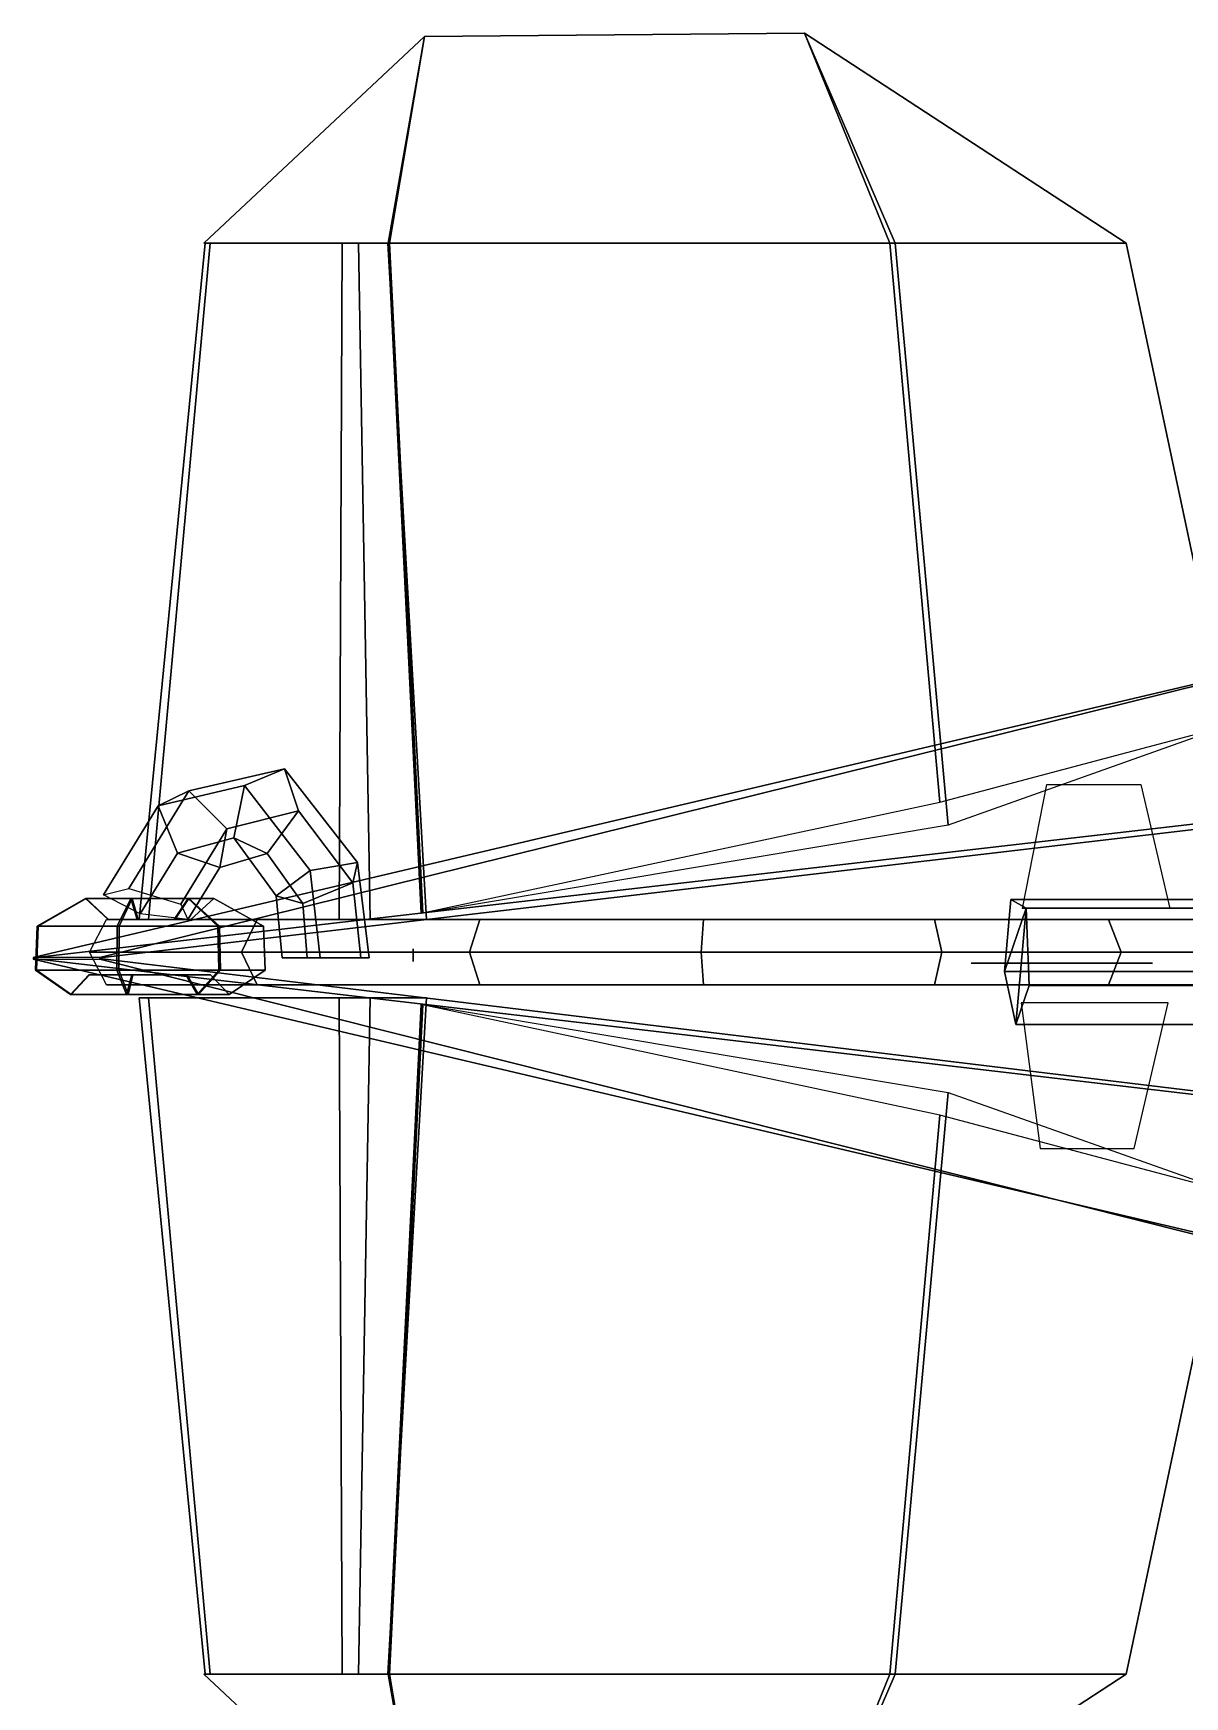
# Model space of a CAD drawing. Header units: metres. Extents: x -57 to 23, y -54 to 49.
# Drawn here: x -57.22 to -29.6, y -19.44 to 20.47 of the extents above; entities that cross this region are included whole.
import ezdxf

# ---------------------------------------------------------------- set-up
doc = ezdxf.new("R2010")
doc.units = ezdxf.units.M

msp = doc.modelspace()

# ---------------------------------------------------------------- linework, layer by layer
at = {"layer": 'Bomb3A1', "color": 20}
msp.add_3dface([(-33.904011, -1.840618, 14.500715), (-34.723389, -1.840618, 10.381417), (-32.467579, -1.840618, 9.932711), (-30.373184, -1.840618, 13.798392)], dxfattribs=at)
at = {"layer": 'Bomb3A2', "color": 21}
msp.add_3dface([(-33.52684, -2.794531, 16.396872), (-33.071621, -6.286704, 18.685431), (-30.815813, -6.286704, 18.236725), (-29.996016, -2.794531, 15.694548)], dxfattribs=at)
at = {"layer": 'Bomb3A3', "color": 17}
msp.add_3dface([(-33.491383, -0.525544, 16.57515), (-32.911995, 2.444306, 19.487934), (-30.656187, 2.444306, 19.039227), (-29.960554, -0.525544, 15.872826)], dxfattribs=at)
at = {"layer": 'Bomb3Q', "color": 18}
for points in [[(-28.377285, -0.312398, 14.093373), (-33.771606, -0.312398, 15.166368), (-33.923519, -2.040618, 14.402637), (-28.5292, -2.040618, 13.329642)], [(-33.404003, -0.51893, 17.014429), (-33.923519, -2.040618, 14.402637), (-33.771606, -0.312398, 15.166368)], [(-28.009684, -0.51893, 15.941435), (-33.404003, -0.51893, 17.014429), (-33.771606, -0.312398, 15.166368), (-28.377285, -0.312398, 14.093373)], [(-33.404003, -0.51893, 17.014429), (-33.649807, -3.315249, 15.778687), (-33.923519, -2.040618, 14.402637)], [(-33.404003, -0.51893, 17.014429), (-33.328728, -2.374795, 17.39286), (-33.649807, -3.315249, 15.778687)], [(-27.93441, -2.374795, 16.319866), (-33.328728, -2.374795, 17.39286), (-33.404003, -0.51893, 17.014429), (-28.009684, -0.51893, 15.941435)], [(-28.5292, -2.040618, 13.329642), (-33.923519, -2.040618, 14.402637), (-33.649807, -3.315249, 15.778687), (-28.255489, -3.315249, 14.705691)], [(-28.255489, -3.315249, 14.705691), (-33.649807, -3.315249, 15.778687), (-33.328728, -2.374795, 17.39286), (-27.93441, -2.374795, 16.319866)]]:
    msp.add_3dface(points, dxfattribs=at)
at = {"layer": 'CharnProf', "color": 33}
msp.add_3dface([(-48.10751, -1.800971, 32.393524), (-48.10751, -1.498551, 32.411682), (-48.107506, -1.665482, 32.664497)], dxfattribs=at)
at = {"layer": 'Gouv', "color": 45}
for points in [[(-55.460674, -0.794524, 36.244717), (-51.848934, -0.794524, 46.604267), (-52.223621, -1.576776, 47.214081), (-55.871937, -1.576776, 36.335106)], [(-28.115911, -0.794524, 33.537312), (-51.848934, -0.794524, 46.604267), (-55.460674, -0.794524, 36.244717)], [(-51.848934, -0.794524, 46.604267), (-46.508804, -0.794524, 57.402489), (-46.752453, -1.576776, 58.419804), (-52.223621, -1.576776, 47.214081)], [(-28.115911, -0.794524, 33.537312), (-46.508804, -0.794524, 57.402489), (-51.848934, -0.794524, 46.604267)], [(-46.508804, -0.794524, 57.402489), (-41.146141, -0.794524, 59.248554), (-41.197697, -1.576776, 60.45763), (-46.752453, -1.576776, 58.419804)], [(-28.115911, -0.794524, 33.537312), (-41.146141, -0.794524, 59.248554), (-46.508804, -0.794524, 57.402489)], [(-41.48465, -0.794524, 46.696804), (-36.146137, -0.794524, 50.248554), (-46.146137, -0.794524, 50.248554)], [(-45.146141, -0.794524, 44.248554), (-39.304653, -0.794524, 48.136806), (-41.146141, -0.794524, 54.248554)], [(-38.146137, -0.794524, 44.248554), (-39.984653, -0.794524, 50.256805), (-43.50465, -0.794524, 48.276806)], [(-41.01437, -0.794524, 47.037422), (-42.184654, -0.794524, 50.056805), (-42.889568, -0.794524, 49.180511)], [(-41.01437, -0.794524, 47.037422), (-42.889568, -0.794524, 49.180511), (-42.866291, -0.794524, 48.056122)], [(-41.01437, -0.794524, 47.037422), (-42.866291, -0.794524, 48.056122), (-42.125721, -0.794524, 47.209751)], [(-41.01437, -0.794524, 47.037422), (-41.08139, -0.794524, 50.274975), (-42.184654, -0.794524, 50.056805)], [(-41.146141, -0.794524, 59.248554), (-35.599873, -0.794524, 56.547039), (-35.423611, -1.576776, 57.609123), (-41.197697, -1.576776, 60.45763)], [(-28.115911, -0.794524, 33.537312), (-35.599873, -0.794524, 56.547039), (-41.146141, -0.794524, 59.248554)], [(-41.01437, -0.794524, 47.037422), (-40.096001, -0.794524, 49.732937), (-41.08139, -0.794524, 50.274975)], [(-41.01437, -0.794524, 47.037422), (-40.052258, -0.794524, 47.619774), (-39.689568, -0.794524, 48.684319)], [(-41.01437, -0.794524, 47.037422), (-39.689568, -0.794524, 48.684319), (-40.096001, -0.794524, 49.732937)], [(-35.599873, -0.794524, 56.547039), (-31.431355, -0.794524, 50.445225), (-31.126225, -1.576776, 51.132805), (-35.423611, -1.576776, 57.609123)], [(-28.115911, -0.794524, 33.537312), (-31.431355, -0.794524, 50.445225), (-35.599873, -0.794524, 56.547039)], [(-31.431355, -0.794524, 50.445225), (-28.115911, -0.794524, 33.537312), (-27.704639, -1.576776, 33.537312), (-31.126225, -1.576776, 51.132805)], [(-55.871937, -1.576776, 36.335106), (-52.223621, -1.576776, 47.214081), (-51.848934, -2.359029, 46.604267), (-55.460674, -2.359029, 36.244717)], [(-52.223621, -1.576776, 47.214081), (-46.752453, -1.576776, 58.419804), (-46.508804, -2.359029, 57.402489), (-51.848934, -2.359029, 46.604267)], [(-46.752453, -1.576776, 58.419804), (-41.197697, -1.576776, 60.45763), (-41.146141, -2.359029, 59.248554), (-46.508804, -2.359029, 57.402489)], [(-41.197697, -1.576776, 60.45763), (-35.423611, -1.576776, 57.609123), (-35.599873, -2.359029, 56.547039), (-41.146141, -2.359029, 59.248554)], [(-35.423611, -1.576776, 57.609123), (-31.126225, -1.576776, 51.132805), (-31.431355, -2.359029, 50.445225), (-35.599873, -2.359029, 56.547039)], [(-31.126225, -1.576776, 51.132805), (-27.704639, -1.576776, 33.537312), (-28.115911, -2.359029, 33.537312), (-31.431355, -2.359029, 50.445225)], [(-55.460674, -2.359029, 36.244717), (-51.848934, -2.359029, 46.604267), (-46.508804, -2.359029, 57.402489)], [(-55.460674, -2.359029, 36.244717), (-46.508804, -2.359029, 57.402489), (-41.146141, -2.359029, 59.248554)], [(-55.460674, -2.359029, 36.244717), (-41.146141, -2.359029, 59.248554), (-35.599873, -2.359029, 56.547039)], [(-55.460674, -2.359029, 36.244717), (-35.599873, -2.359029, 56.547039), (-31.431355, -2.359029, 50.445225)], [(-55.460674, -2.359029, 36.244717), (-31.431355, -2.359029, 50.445225), (-28.115911, -2.359029, 33.537312)]]:
    msp.add_3dface(points, dxfattribs=at)
at = {"layer": 'PiedRA', "color": 35}
for points in [[(-51.191833, 2.821123, 26.390095), (-52.152901, 2.424392, 27.184694), (-54.222027, 1.937048, 25.11557), (-53.4884, 2.297135, 24.093525)], [(-50.854027, 1.811795, 25.628773), (-51.191833, 2.821123, 26.390095), (-53.4884, 2.297135, 24.093525), (-52.571968, 1.38104, 23.910841)], [(-49.442535, 0.578495, 28.139389), (-50.579281, 0.385684, 28.758312), (-52.152901, 2.424392, 27.184694), (-51.191833, 2.821123, 26.390095)], [(-49.551674, 0.087959, 26.931122), (-49.442535, 0.578495, 28.139389), (-51.191833, 2.821123, 26.390095), (-50.854027, 1.811795, 25.628773)], [(-52.152901, 2.424392, 27.184694), (-52.409069, 1.169882, 26.914469), (-53.759003, 0.798423, 25.564541), (-54.222027, 1.937048, 25.11557)], [(-50.579281, 0.385684, 28.758312), (-51.390976, -0.224012, 27.932568), (-52.409069, 1.169882, 26.914469), (-52.152901, 2.424392, 27.184694)], [(-53.4884, 2.297135, 24.093525), (-54.222027, 1.937048, 25.11557), (-55.530674, -0.19735, 23.806923), (-54.926922, -0.052391, 22.655006)], [(-52.571968, 1.38104, 23.910841), (-53.4884, 2.297135, 24.093525), (-54.926922, -0.052391, 22.655006), (-53.680065, -0.421179, 22.802736)], [(-54.222027, 1.937048, 25.11557), (-53.759003, 0.798423, 25.564541), (-54.656979, -0.655715, 24.666571), (-55.530674, -0.19735, 23.806923)], [(-51.606323, 0.791273, 25.95286), (-50.854027, 1.811795, 25.628773), (-52.571968, 1.38104, 23.910841), (-52.739208, 0.454788, 24.819983)], [(-50.755886, -0.408018, 26.803303), (-49.551674, 0.087959, 26.931122), (-50.854027, 1.811795, 25.628773), (-51.606323, 0.791273, 25.95286)], [(-52.739208, 0.454788, 24.819983), (-52.571968, 1.38104, 23.910841), (-53.680065, -0.421179, 22.802736), (-53.513245, -0.794049, 24.04595)], [(-53.759003, 0.798423, 25.564541), (-52.739208, 0.454788, 24.819983), (-53.513245, -0.794049, 24.04595), (-54.656979, -0.655715, 24.666571)], [(-52.409069, 1.169882, 26.914469), (-51.606323, 0.791273, 25.95286), (-52.739208, 0.454788, 24.819983), (-53.759003, 0.798423, 25.564541)], [(-51.390976, -0.224012, 27.932568), (-50.755886, -0.408018, 26.803303), (-51.606323, 0.791273, 25.95286), (-52.409069, 1.169882, 26.914469)], [(-49.162708, -1.713943, 28.419203), (-50.333164, -1.713943, 29.004431), (-50.579281, 0.385684, 28.758312), (-49.442535, 0.578495, 28.139389)], [(-49.357601, -1.713943, 27.125195), (-49.162708, -1.713943, 28.419203), (-49.442535, 0.578495, 28.139389), (-49.551674, 0.087959, 26.931122)], [(-50.333164, -1.713943, 29.004431), (-51.251434, -1.713943, 28.072105), (-51.390976, -0.224012, 27.932568), (-50.579281, 0.385684, 28.758312)], [(-50.648506, -1.713943, 26.910679), (-49.357601, -1.713943, 27.125195), (-49.551674, 0.087959, 26.931122), (-50.755886, -0.408018, 26.803303)], [(-51.251434, -1.713943, 28.072105), (-50.648506, -1.713943, 26.910679), (-50.755886, -0.408018, 26.803303), (-51.390976, -0.224012, 27.932568)]]:
    msp.add_3dface(points, dxfattribs=at)
at = {"layer": 'Queue', "color": 41}
for points in [[(-28.056782, 5.130868, 32.155079), (-55.617142, -1.705063, 35.679028), (-57.21714, -1.704586, 30.085316), (-27.396782, 5.313933, 21.381001)], [(-27.396782, 5.313933, 21.381001), (-57.21714, -1.704586, 30.085316), (-57.21714, -1.713943, 29.196037), (-27.396782, 1.723729, 19.628607)], [(-27.876785, 1.543858, 33.374855), (-55.617142, -1.714411, 36.835926), (-55.617142, -1.705063, 35.679028), (-28.056782, 5.130868, 32.155079)], [(-27.396782, 1.723729, 19.628607), (-57.21714, -1.713943, 29.196037), (-57.21714, -1.732053, 29.156342), (-27.396782, -5.225192, 19.550375)], [(-27.876785, -5.090551, 33.453873), (-55.617142, -1.731702, 36.87603), (-55.617142, -1.714411, 36.835926), (-27.876785, 1.543858, 33.374855)], [(-27.396782, -5.225192, 19.550375), (-57.21714, -1.732053, 29.156342), (-57.21714, -1.741265, 30.127033), (-27.396782, -8.759784, 21.463217)], [(-27.396782, -8.759784, 21.463217), (-57.21714, -1.741265, 30.127033), (-55.617142, -1.741059, 35.587749), (-28.056789, -8.680763, 31.97521)], [(-28.056789, -8.680763, 31.97521), (-55.617142, -1.741059, 35.587749), (-55.617142, -1.731702, 36.87603), (-27.876785, -5.090551, 33.453873)]]:
    msp.add_3dface(points, dxfattribs=at)
at = {"layer": 'RoueA', "color": 34}
for points in [[(-57.123672, -0.9505, 24.739023), (-57.101532, -0.9505, 22.266068), (-55.951527, -0.285585, 22.80776), (-55.964085, -0.285585, 24.210337)], [(-55.204041, -0.9505, 26.298212), (-57.123672, -0.9505, 24.739023), (-55.964085, -0.285585, 24.210337), (-54.875336, -0.285585, 25.09465)], [(-57.101532, -0.9505, 22.266068), (-55.154293, -0.9505, 20.741512), (-54.847115, -0.285585, 21.943089), (-55.951527, -0.285585, 22.80776)], [(-55.964085, -0.285585, 24.210337), (-55.951527, -0.285585, 22.80776), (-55.413486, -0.794049, 23.061195), (-55.421566, -0.794049, 23.96298)], [(-54.875336, -0.285585, 25.09465), (-55.964085, -0.285585, 24.210337), (-55.421566, -0.794049, 23.96298), (-54.721542, -0.794049, 24.531559)], [(-55.951527, -0.285585, 22.80776), (-54.847115, -0.285585, 21.943089), (-54.703403, -0.794049, 22.505249), (-55.413486, -0.794049, 23.061195)], [(-52.788151, -0.9505, 25.769512), (-55.204041, -0.9505, 26.298212), (-54.875336, -0.285585, 25.09465), (-53.505127, -0.285585, 24.794786)], [(-55.154293, -0.9505, 20.741512), (-52.748253, -0.9505, 21.313383), (-53.482498, -0.285585, 22.267429), (-54.847115, -0.285585, 21.943089)], [(-53.505127, -0.285585, 24.794786), (-54.875336, -0.285585, 25.09465), (-54.721542, -0.794049, 24.531559), (-53.840569, -0.794049, 24.338758)], [(-54.847115, -0.285585, 21.943089), (-53.482498, -0.285585, 22.267429), (-53.826019, -0.794049, 22.713785), (-54.703403, -0.794049, 22.505249)], [(-52.885265, -0.285585, 23.536556), (-53.505127, -0.285585, 24.794786), (-53.840569, -0.794049, 24.338758), (-53.442017, -0.794049, 23.529776)], [(-53.482498, -0.285585, 22.267429), (-52.885265, -0.285585, 23.536556), (-53.442017, -0.794049, 23.529776), (-53.826019, -0.794049, 22.713785)], [(-51.695225, -0.9505, 23.551048), (-52.788151, -0.9505, 25.769512), (-53.505127, -0.285585, 24.794786), (-52.885265, -0.285585, 23.536556)], [(-52.748253, -0.9505, 21.313383), (-51.695225, -0.9505, 23.551048), (-52.885265, -0.285585, 23.536556), (-53.482498, -0.285585, 22.267429)], [(-57.163654, -2.006541, 24.757252), (-57.141193, -2.006541, 22.247393), (-57.101532, -0.9505, 22.266068), (-57.123672, -0.9505, 24.739023)], [(-55.215374, -2.006541, 26.339714), (-57.163654, -2.006541, 24.757252), (-57.123672, -0.9505, 24.739023), (-55.204041, -0.9505, 26.298212)], [(-57.141193, -2.006541, 22.247393), (-55.164879, -2.006541, 20.700077), (-55.154293, -0.9505, 20.741512), (-57.101532, -0.9505, 22.266068)], [(-52.763432, -2.006541, 25.803125), (-55.215374, -2.006541, 26.339714), (-55.204041, -0.9505, 26.298212), (-52.788151, -0.9505, 25.769512)], [(-55.164879, -2.006541, 20.700077), (-52.722939, -2.006541, 21.280487), (-52.748253, -0.9505, 21.313383), (-55.154293, -0.9505, 20.741512)], [(-51.654175, -2.006541, 23.551546), (-52.763432, -2.006541, 25.803125), (-52.788151, -0.9505, 25.769512), (-51.695225, -0.9505, 23.551048)], [(-52.722939, -2.006541, 21.280487), (-51.654175, -2.006541, 23.551546), (-51.695225, -0.9505, 23.551048), (-52.748253, -0.9505, 21.313383)], [(-56.323956, -2.59323, 24.374409), (-56.308422, -2.59323, 22.63965), (-57.141193, -2.006541, 22.247393), (-57.163654, -2.006541, 24.757252)], [(-54.977348, -2.59323, 25.468168), (-56.323956, -2.59323, 24.374409), (-57.163654, -2.006541, 24.757252), (-55.215374, -2.006541, 26.339714)], [(-56.308422, -2.59323, 22.63965), (-54.942444, -2.59323, 21.570185), (-55.164879, -2.006541, 20.700077), (-57.141193, -2.006541, 22.247393)], [(-55.884113, -2.123879, 24.173872), (-55.872211, -2.123879, 22.845123), (-56.308422, -2.59323, 22.63965), (-56.323956, -2.59323, 24.374409)], [(-54.852661, -2.123879, 25.011644), (-55.884113, -2.123879, 24.173872), (-56.323956, -2.59323, 24.374409), (-54.977348, -2.59323, 25.468168)], [(-55.872211, -2.123879, 22.845123), (-54.825935, -2.123879, 22.025957), (-54.942444, -2.59323, 21.570185), (-56.308422, -2.59323, 22.63965)], [(-54.852661, -2.123879, 25.011644), (-55.872211, -2.123879, 22.845123), (-55.884113, -2.123879, 24.173872)], [(-54.852661, -2.123879, 25.011644), (-54.825935, -2.123879, 22.025957), (-55.872211, -2.123879, 22.845123)], [(-53.282623, -2.59323, 25.09729), (-54.977348, -2.59323, 25.468168), (-55.215374, -2.006541, 26.339714), (-52.763432, -2.006541, 25.803125)], [(-54.942444, -2.59323, 21.570185), (-53.254631, -2.59323, 21.97135), (-52.722939, -2.006541, 21.280487), (-55.164879, -2.006541, 20.700077)], [(-53.554577, -2.123879, 24.727568), (-54.852661, -2.123879, 25.011644), (-54.977348, -2.59323, 25.468168), (-53.282623, -2.59323, 25.09729)], [(-54.825935, -2.123879, 22.025957), (-53.533146, -2.123879, 22.333229), (-53.254631, -2.59323, 21.97135), (-54.942444, -2.59323, 21.570185)], [(-54.852661, -2.123879, 25.011644), (-53.554577, -2.123879, 24.727568), (-52.967331, -2.123879, 23.535557)], [(-54.852661, -2.123879, 25.011644), (-52.967331, -2.123879, 23.535557), (-53.533146, -2.123879, 22.333229)], [(-54.852661, -2.123879, 25.011644), (-53.533146, -2.123879, 22.333229), (-54.825935, -2.123879, 22.025957)], [(-52.967331, -2.123879, 23.535557), (-53.554577, -2.123879, 24.727568), (-53.282623, -2.59323, 25.09729), (-52.515938, -2.59323, 23.541054)], [(-53.533146, -2.123879, 22.333229), (-52.967331, -2.123879, 23.535557), (-52.515938, -2.59323, 23.541054), (-53.254631, -2.59323, 21.97135)], [(-52.515938, -2.59323, 23.541054), (-53.282623, -2.59323, 25.09729), (-52.763432, -2.006541, 25.803125), (-51.654175, -2.006541, 23.551546)], [(-53.254631, -2.59323, 21.97135), (-52.515938, -2.59323, 23.541054), (-51.654175, -2.006541, 23.551546), (-52.722939, -2.006541, 21.280487)]]:
    msp.add_3dface(points, dxfattribs=at)
at = {"layer": 'StabD', "color": 1}
for points in [[(-48.670982, 15.430802, 34.04277), (-53.124481, 15.430802, 33.235767), (-47.83371, 20.390274, 32.458736)], [(-48.702991, 15.430802, 31.737038), (-47.83371, 20.390274, 32.458736), (-53.124481, 15.430802, 33.235767)], [(-48.702991, 15.430802, 31.737038), (-36.6707, 15.430802, 30.976139), (-38.72047, 20.468502, 32.458736), (-47.83371, 20.390274, 32.458736)], [(-48.670982, 15.430802, 34.04277), (-47.83371, 20.390274, 32.458736), (-38.72047, 20.468502, 32.458736), (-36.542656, 15.430802, 33.143536)], [(-38.72047, 20.468502, 32.458736), (-31.004707, 15.430802, 31.667862), (-36.542656, 15.430802, 33.143536)], [(-36.6707, 15.430802, 30.976139), (-31.004707, 15.430802, 31.667862), (-38.72047, 20.468502, 32.458736)], [(-48.702991, 15.430802, 31.737038), (-53.124481, 15.430802, 33.235767), (-48.670982, 15.430802, 34.04277)], [(-48.702991, 15.430802, 31.737038), (-48.670982, 15.430802, 34.04277), (-47.872826, -0.638073, 35.071331), (-47.911942, -0.638073, 31.160069)], [(-35.474117, 2.021586, 29.869354), (-36.6707, 15.430802, 30.976139), (-48.702991, 15.430802, 31.737038), (-47.911942, -0.638073, 31.160069)], [(-47.872826, -0.638073, 35.071331), (-48.670982, 15.430802, 34.04277), (-36.542656, 15.430802, 33.143536), (-35.278557, 1.474009, 33.585052)], [(-28.551184, 3.859879, 31.12096), (-31.004707, 15.430802, 31.667862), (-36.6707, 15.430802, 30.976139), (-35.474117, 2.021586, 29.869354)], [(-35.278557, 1.474009, 33.585052), (-36.542656, 15.430802, 33.143536), (-31.004707, 15.430802, 31.667862), (-28.551184, 3.859879, 31.12096)]]:
    msp.add_3dface(points, dxfattribs=at)
at = {"layer": 'StabG', "color": 2}
for points in [[(-47.911942, -2.828379, 31.160069), (-47.872826, -2.828379, 35.071331), (-48.670982, -18.897253, 34.04277), (-48.702991, -18.897253, 31.737038)], [(-47.911942, -2.828379, 31.160069), (-48.702991, -18.897253, 31.737038), (-36.6707, -18.897253, 30.976139), (-35.474117, -5.488038, 29.869354)], [(-35.278557, -4.940461, 33.585052), (-36.542656, -18.897253, 33.143536), (-48.670982, -18.897253, 34.04277), (-47.872826, -2.828379, 35.071331)], [(-28.551184, -7.326331, 31.12096), (-31.004707, -18.897253, 31.667862), (-36.542656, -18.897253, 33.143536), (-35.278557, -4.940461, 33.585052)], [(-35.474117, -5.488038, 29.869354), (-36.6707, -18.897253, 30.976139), (-31.004707, -18.897253, 31.667862), (-28.551184, -7.326331, 31.12096)], [(-48.670982, -18.897253, 34.04277), (-53.124481, -18.897253, 33.235767), (-48.702991, -18.897253, 31.737038)], [(-47.83371, -23.856728, 32.458736), (-53.124481, -18.897253, 33.235767), (-48.670982, -18.897253, 34.04277)], [(-53.124481, -18.897253, 33.235767), (-47.83371, -23.856728, 32.458736), (-48.702991, -18.897253, 31.737038)], [(-47.83371, -23.856728, 32.458736), (-38.72047, -23.934954, 32.458736), (-36.6707, -18.897253, 30.976139), (-48.702991, -18.897253, 31.737038)], [(-36.542656, -18.897253, 33.143536), (-38.72047, -23.934954, 32.458736), (-47.83371, -23.856728, 32.458736), (-48.670982, -18.897253, 34.04277)], [(-36.542656, -18.897253, 33.143536), (-31.004707, -18.897253, 31.667862), (-38.72047, -23.934954, 32.458736)], [(-38.72047, -23.934954, 32.458736), (-31.004707, -18.897253, 31.667862), (-36.6707, -18.897253, 30.976139)]]:
    msp.add_3dface(points, dxfattribs=at)
at = {"layer": 'VProfD', "color": 7}
for points in [[(-52.973373, 15.430802, 33.377861), (-54.449879, -0.794523, 33.718735), (-54.6745, -0.794523, 33.125217), (-53.090706, 15.430802, 33.064957)], [(-53.090706, 15.430802, 33.064957), (-54.6745, -0.794523, 33.125217), (-49.882572, -0.794523, 31.270475), (-49.805248, 15.430802, 32.087139)], [(-49.41412, 15.430802, 33.808098), (-49.133839, -0.794523, 34.534824), (-54.449879, -0.794523, 33.718735), (-52.973373, 15.430802, 33.377861)], [(-49.805248, 15.430802, 32.087139), (-49.882572, -0.794523, 31.270475), (-47.786102, -0.794523, 31.641424), (-48.710102, 15.430802, 32.282707)], [(-48.710102, 15.430802, 33.064957), (-47.786102, -0.794523, 33.125217), (-49.133839, -0.794523, 34.534824), (-49.41412, 15.430802, 33.808098)]]:
    msp.add_3dface(points, dxfattribs=at)
at = {"layer": 'VProfG', "color": 8}
for points in [[(-53.090706, -18.897253, 33.064957), (-54.6745, -2.671928, 33.125217), (-54.449879, -2.671928, 33.718735), (-52.973373, -18.897253, 33.377861)], [(-49.805248, -18.897253, 32.087139), (-49.882572, -2.671928, 31.270475), (-54.6745, -2.671928, 33.125217), (-53.090706, -18.897253, 33.064957)], [(-52.973373, -18.897253, 33.377861), (-54.449879, -2.671928, 33.718735), (-49.133839, -2.671928, 34.534824), (-49.41412, -18.897253, 33.808098)], [(-48.710102, -18.897253, 32.282707), (-47.786102, -2.671928, 31.641424), (-49.882572, -2.671928, 31.270475), (-49.805248, -18.897253, 32.087139)], [(-49.41412, -18.897253, 33.808098), (-49.133839, -2.671928, 34.534824), (-47.786102, -2.671928, 33.125217), (-48.710102, -18.897253, 33.064957)]]:
    msp.add_3dface(points, dxfattribs=at)

doc.saveas('drawing.dxf')
